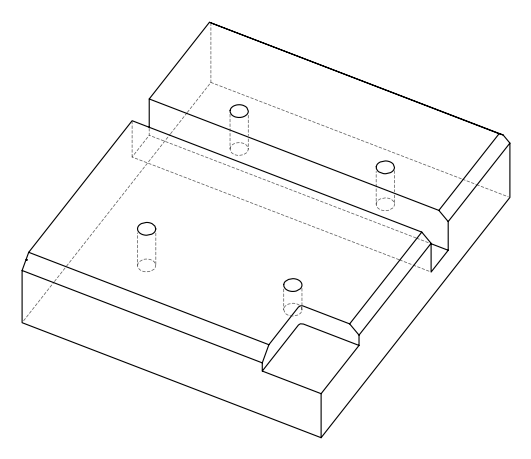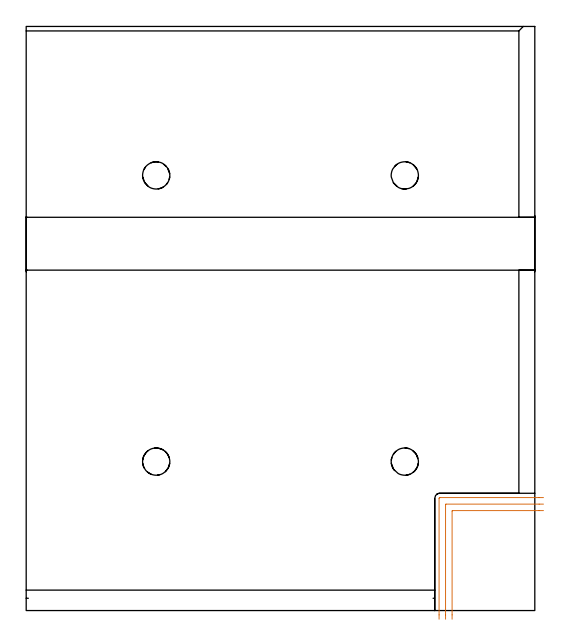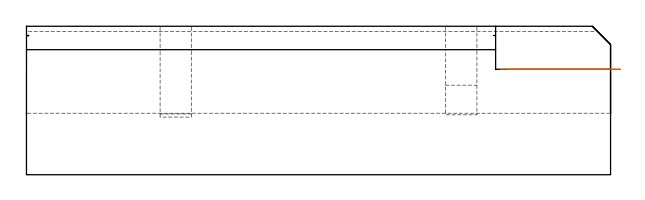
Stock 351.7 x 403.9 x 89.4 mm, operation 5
(PLAN: 10 operations, 3 tool changes, 98.7 min)
(1 AREA_MILL | FG_CHAMFER_SURFACE | UGT0205_001 | 5.2 min | 10078 mm3)
(2 AREA_MILL_1 | FG_CHAMFER_SURFACE_1 | UGT0205_001 | 5.62 min | 1678 mm3)
(3 AREA_MILL_2 | FG_CHAMFER_SURFACE_2 | UGT0205_001 | 11.61 min | 28778 mm3)
(4 AREA_MILL_3 | FG_CHAMFER_SURFACE_3 | UGT0205_001 | 4.47 min | 8342 mm3)
(5 MILL_CORNER_NOTCH_RECTANGULAR | CORNER_NOTCH_RECTANGULAR | NXT0201_008 | Follow Part, ap 1.5, ae 75% | 57.57 min | 144222 mm3)
(6 MILL_RECTANGULAR_SLOT | SLOT_RECTANGULAR | UGT0201_004 | Follow Part, ap 8, ae 75% | 11.89 min | 672201 mm3)
(7 MILL_BLIND_HOLE_FROM_SOLID_MATERIAL | STEP1POCKET | NXT0201_012 | Spiral | 0.65 min | 14651 mm3)
(8 MILL_BLIND_HOLE_FROM_SOLID_MATERIAL_1 | STEP1POCKET_1 | NXT0201_012 | Spiral | 0.43 min | 9868 mm3)
(9 MILL_BLIND_HOLE_FROM_SOLID_MATERIAL_2 | STEP1POCKET_2 | NXT0201_012 | Spiral | 0.65 min | 15129 mm3)
(10 MILL_BLIND_HOLE_FROM_SOLID_MATERIAL_3 | STEP1POCKET_3 | NXT0201_012 | Spiral | 0.65 min | 14708 mm3)
(TOOL UGT0205_001 | Chamfer Mill 20 x 3 x 45 deg. | D20 FL50 Z2)
(TOOL NXT0201_008 | ENDMILL 6mm [2P460-0600-NA 1630] | D6 FL26 Z6)
(TOOL UGT0201_004 | End Mill 32 mm | D32 FL53 Z6)
(TOOL NXT0201_012 | ENDMILL 16mm [2P460-1600-NA 1630] | D16 FL38 Z6)
(OP 5 MILL_CORNER_NOTCH_RECTANGULAR, part 2 of 2)
G0 Z99.4
X357.7 Y69.1
Z63.5
G1 X354.7
X294.797 F500.
G3 X294.5 Y68.803 R0.3
G1 Y-3.
Y-6. F250.
G0 Z99.4
X357.7 Y73.6
Z63.5
G1 X354.7
X290.297 F500.
G3 X290. Y73.303 R0.3
G1 Y-3.
Y-6. F250.
G0 Z99.4
X357.7 Y78.1
Z63.5
G1 X354.7
X286. F500.
G3 X285.5 Y77.6 R0.5
G1 Y-3.
Y-6. F250.
G0 Z99.4
M5
M2
